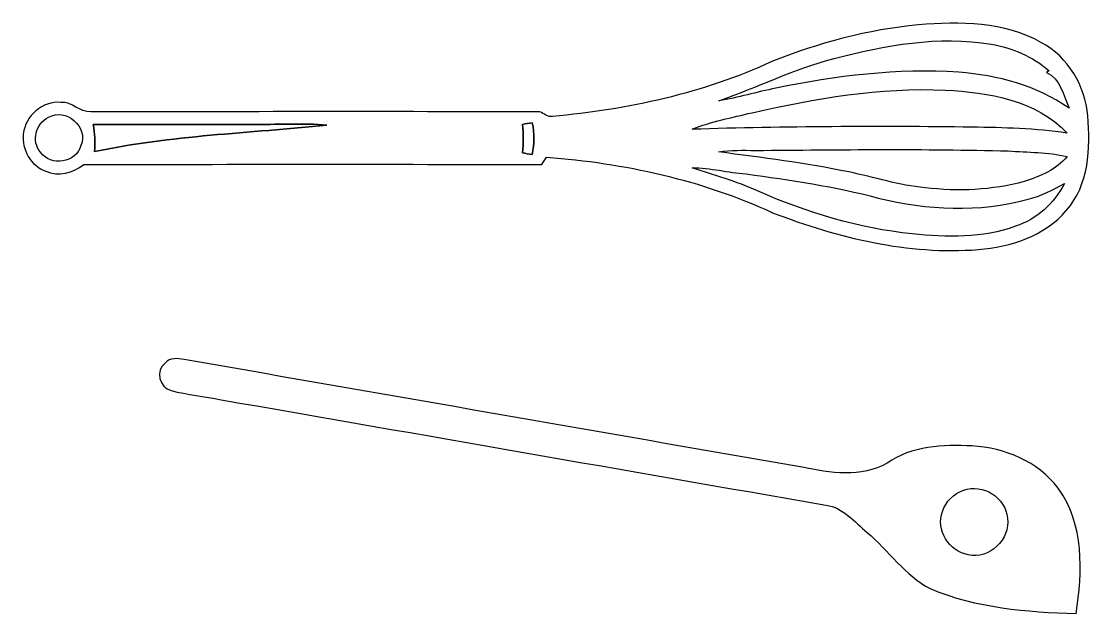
# Model space of a CAD drawing. Header units: centimetres. Extents: x -7 to 7, y -7.7 to 7.6.
# Drawn here: x -5.99 to 5.35, y 1.35 to 7.63 of the extents above; entities that cross this region are included whole.
import ezdxf

# ---------------------------------------------------------------- set-up
doc = ezdxf.new("R2010")
doc.units = ezdxf.units.CM
doc.header["$MEASUREMENT"] = 0
doc.layers.add('Camada 1', color=7, linetype='Continuous')

msp = doc.modelspace()

# ---------------------------------------------------------------- linework, layer by layer
at = {"layer": 'Camada 1', "color": 250}
for points, knots in [([(1.97026, 7.20478), (2.46698, 7.40621), (2.99154, 7.54203), (3.52531, 7.59636), (3.52531, 7.59636), (3.96558, 7.63198), (4.43759, 7.62881), (4.8334, 7.40587), (4.8334, 7.40587), (5.11562, 7.25311), (5.29519, 6.94725), (5.32341, 6.63081), (5.32341, 6.63081), (5.35305, 6.28791), (5.33717, 5.89774), (5.09551, 5.62715), (5.09551, 5.62715), (4.86903, 5.35199), (4.50497, 5.24262), (4.16207, 5.21088), (4.16207, 5.21088), (3.41524, 5.15267), (2.67088, 5.33505), (1.97801, 5.6021), (1.97801, 5.6021), (1.2259, 5.94959), (0.40323, 6.12985), (-0.4205, 6.1909), (-0.4205, 6.1909), (-0.43285, 6.17149), (-0.4572, 6.13268), (-0.46918, 6.11363), (-0.46918, 6.11363), (-2.08986, 6.11645), (-3.71052, 6.11575), (-5.33118, 6.11399), (-5.33118, 6.11399), (-5.4423, 6.02368), (-5.59822, 5.9817), (-5.73369, 6.04131), (-5.73369, 6.04131), (-5.89033, 6.09988), (-5.99227, 6.27167), (-5.97181, 6.43678), (-5.97181, 6.43678), (-5.95029, 6.62975), (-5.76932, 6.79026), (-5.57213, 6.77228), (-5.57213, 6.77228), (-5.45429, 6.7818), (-5.3735, 6.66326), (-5.25709, 6.67349), (-5.25709, 6.67349), (-3.66818, 6.67385), (-2.07926, 6.6749), (-0.49035, 6.67315), (-0.49035, 6.67315), (-0.44767, 6.65444), (-0.40852, 6.61246), (-0.35772, 6.6241), (-0.35772, 6.6241), (0.44167, 6.6943), (1.23859, 6.86893), (1.97026, 7.20478)], [0, 0, 0, 0, 0.05882353, 0.05882353, 0.05882353, 0.05882353, 0.11764706, 0.11764706, 0.11764706, 0.11764706, 0.17647059, 0.17647059, 0.17647059, 0.17647059, 0.23529412, 0.23529412, 0.23529412, 0.23529412, 0.29411765, 0.29411765, 0.29411765, 0.29411765, 0.35294118, 0.35294118, 0.35294118, 0.35294118, 0.41176471, 0.41176471, 0.41176471, 0.41176471, 0.47058824, 0.47058824, 0.47058824, 0.47058824, 0.52941176, 0.52941176, 0.52941176, 0.52941176, 0.58823529, 0.58823529, 0.58823529, 0.58823529, 0.64705882, 0.64705882, 0.64705882, 0.64705882, 0.70588235, 0.70588235, 0.70588235, 0.70588235, 0.76470588, 0.76470588, 0.76470588, 0.76470588, 0.82352941, 0.82352941, 0.82352941, 0.82352941, 0.88235294, 0.88235294, 0.88235294, 0.88235294, 1, 1, 1, 1]), ([(2.63031, 7.2383), (2.63031, 7.2383), (2.63031, 7.2383), (2.63031, 7.2383), (2.63031, 7.2383), (2.20839, 7.12964), (1.81892, 6.93032), (1.40794, 6.79026), (1.40794, 6.79026), (1.61254, 6.82166), (1.81081, 6.8834), (2.01365, 6.92291), (2.01365, 6.92291), (2.65077, 7.05238), (3.30305, 7.13809), (3.95393, 7.09224), (3.95393, 7.09224), (4.36667, 7.05872), (4.7826, 6.95289), (5.12409, 6.71054), (5.12409, 6.71054), (5.06589, 6.84354), (5.03202, 7.03085), (4.88385, 7.08837), (4.88385, 7.08837), (4.89055, 7.09365), (4.90431, 7.10423), (4.91101, 7.10952), (4.91101, 7.10952), (4.73709, 7.25805), (4.52366, 7.35259), (4.2986, 7.39034), (4.2986, 7.39034), (3.74015, 7.48417), (3.17146, 7.37904), (2.63031, 7.2383)], [0, 0, 0, 0, 0.1, 0.1, 0.1, 0.1, 0.2, 0.2, 0.2, 0.2, 0.3, 0.3, 0.3, 0.3, 0.4, 0.4, 0.4, 0.4, 0.5, 0.5, 0.5, 0.5, 0.6, 0.6, 0.6, 0.6, 0.7, 0.7, 0.7, 0.7, 0.8, 0.8, 0.8, 0.8, 1, 1, 1, 1]), ([(1.76035, 6.66326), (1.76035, 6.66326), (1.76035, 6.66326), (1.76035, 6.66326), (1.76035, 6.66326), (1.54693, 6.60929), (1.32785, 6.57189), (1.1236, 6.48723), (1.1236, 6.48723), (2.11313, 6.51722), (3.10339, 6.52215), (4.09327, 6.5098), (4.09327, 6.5098), (4.43018, 6.50275), (4.76919, 6.49922), (5.10329, 6.44596), (5.10329, 6.44596), (4.77519, 6.79591), (4.2679, 6.87951), (3.81034, 6.90386), (3.81034, 6.90386), (3.11925, 6.93173), (2.43204, 6.81637), (1.76035, 6.66326)], [0, 0, 0, 0, 0.14285714, 0.14285714, 0.14285714, 0.14285714, 0.28571429, 0.28571429, 0.28571429, 0.28571429, 0.42857143, 0.42857143, 0.42857143, 0.42857143, 0.57142857, 0.57142857, 0.57142857, 0.57142857, 0.71428571, 0.71428571, 0.71428571, 0.71428571, 1, 1, 1, 1]), ([(-5.70335, 6.61423), (-5.70335, 6.61423), (-5.70335, 6.61423), (-5.70335, 6.61423), (-5.70335, 6.61423), (-5.84022, 6.55284), (-5.88963, 6.35776), (-5.78872, 6.24275), (-5.78872, 6.24275), (-5.68113, 6.08717), (-5.41019, 6.13127), (-5.3601, 6.31506), (-5.3601, 6.31506), (-5.27614, 6.50699), (-5.52202, 6.72499), (-5.70335, 6.61423)], [0, 0, 0, 0, 0.2, 0.2, 0.2, 0.2, 0.4, 0.4, 0.4, 0.4, 0.6, 0.6, 0.6, 0.6, 1, 1, 1, 1]), ([(-3.49284, 6.53837), (-3.49284, 6.53837), (-3.49284, 6.53837), (-3.49284, 6.53837), (-3.49284, 6.53837), (-4.07175, 6.53625), (-4.65067, 6.53486), (-5.22922, 6.53837), (-5.22922, 6.53837), (-5.21334, 6.44348), (-5.20805, 6.34717), (-5.21582, 6.25086), (-5.21582, 6.25086), (-4.40477, 6.42267), (-3.57222, 6.44489), (-2.75025, 6.53238), (-2.75025, 6.53238), (-2.99755, 6.55038), (-3.2452, 6.53837), (-3.49284, 6.53837)], [0, 0, 0, 0, 0.16666667, 0.16666667, 0.16666667, 0.16666667, 0.33333333, 0.33333333, 0.33333333, 0.33333333, 0.5, 0.5, 0.5, 0.5, 0.66666667, 0.66666667, 0.66666667, 0.66666667, 1, 1, 1, 1]), ([(-0.67663, 6.53944), (-0.67663, 6.53944), (-0.67663, 6.53944), (-0.67663, 6.53944), (-0.67663, 6.53944), (-0.66321, 6.4389), (-0.66321, 6.33764), (-0.67627, 6.23746), (-0.67627, 6.23746), (-0.64169, 6.23111), (-0.60713, 6.22511), (-0.57255, 6.21875), (-0.57255, 6.21875), (-0.55104, 6.33024), (-0.5468, 6.44418), (-0.5708, 6.5553), (-0.5708, 6.5553), (-0.60642, 6.55002), (-0.64135, 6.54473), (-0.67663, 6.53944)], [0, 0, 0, 0, 0.16666667, 0.16666667, 0.16666667, 0.16666667, 0.33333333, 0.33333333, 0.33333333, 0.33333333, 0.5, 0.5, 0.5, 0.5, 0.66666667, 0.66666667, 0.66666667, 0.66666667, 1, 1, 1, 1]), ([(1.40475, 6.24804), (1.40475, 6.24804), (1.40475, 6.24804), (1.40475, 6.24804), (1.40475, 6.24804), (1.86655, 6.18525), (2.33045, 6.12985), (2.78694, 6.03391), (2.78694, 6.03391), (3.05788, 5.98134), (3.32105, 5.88856), (3.59762, 5.86705), (3.59762, 5.86705), (3.94723, 5.82507), (4.30742, 5.83847), (4.6475, 5.93407), (4.6475, 5.93407), (4.81507, 5.98805), (4.99145, 6.05579), (5.10363, 6.19901), (5.10363, 6.19901), (4.89866, 6.24382), (4.6877, 6.2424), (4.47957, 6.25686), (4.47957, 6.25686), (3.58598, 6.2812), (2.69168, 6.26991), (1.79775, 6.26285), (1.79775, 6.26285), (1.66687, 6.26497), (1.53492, 6.26779), (1.40475, 6.24804)], [0, 0, 0, 0, 0.11111111, 0.11111111, 0.11111111, 0.11111111, 0.22222222, 0.22222222, 0.22222222, 0.22222222, 0.33333333, 0.33333333, 0.33333333, 0.33333333, 0.44444444, 0.44444444, 0.44444444, 0.44444444, 0.55555556, 0.55555556, 0.55555556, 0.55555556, 0.66666667, 0.66666667, 0.66666667, 0.66666667, 0.77777778, 0.77777778, 0.77777778, 0.77777778, 1, 1, 1, 1]), ([(1.12465, 6.07976), (1.12465, 6.07976), (1.12465, 6.07976), (1.12465, 6.07976), (1.12465, 6.07976), (1.35536, 5.99687), (1.59419, 5.93653), (1.81785, 5.83459), (1.81785, 5.83459), (2.3389, 5.6021), (2.89243, 5.43842), (3.46039, 5.37632), (3.46039, 5.37632), (3.82551, 5.33752), (4.20652, 5.33118), (4.55612, 5.45782), (4.55612, 5.45782), (4.78296, 5.53049), (4.96675, 5.7023), (5.07576, 5.91149), (5.07576, 5.91149), (4.95335, 5.84129), (4.82528, 5.7799), (4.68877, 5.74428), (4.68877, 5.74428), (4.17125, 5.6021), (3.61809, 5.63104), (3.10056, 5.75663), (3.10056, 5.75663), (2.64054, 5.88115), (2.16782, 5.94783), (1.6965, 6.01345), (1.6965, 6.01345), (1.50495, 6.02933), (1.31692, 6.0773), (1.12465, 6.07976)], [0, 0, 0, 0, 0.1, 0.1, 0.1, 0.1, 0.2, 0.2, 0.2, 0.2, 0.3, 0.3, 0.3, 0.3, 0.4, 0.4, 0.4, 0.4, 0.5, 0.5, 0.5, 0.5, 0.6, 0.6, 0.6, 0.6, 0.7, 0.7, 0.7, 0.7, 0.8, 0.8, 0.8, 0.8, 1, 1, 1, 1]), ([(-4.46651, 4.00685), (-4.41607, 4.06576), (-4.33422, 4.05799), (-4.26578, 4.04424), (-4.26578, 4.04424), (-2.08033, 3.66289), (0.10548, 3.28259), (2.29093, 2.90089), (2.29093, 2.90089), (2.58692, 2.84339), (2.91818, 2.78129), (3.19263, 2.94604), (3.19263, 2.94604), (3.4551, 3.12561), (3.7867, 3.14325), (4.09434, 3.12702), (4.09434, 3.12702), (4.44041, 3.10515), (4.79636, 2.96545), (5.00768, 2.67935), (5.00768, 2.67935), (5.28778, 2.2987), (5.26696, 1.79246), (5.19852, 1.34796), (5.19852, 1.34796), (4.67606, 1.3656), (4.13807, 1.40723), (3.65159, 1.6129), (3.65159, 1.6129), (3.3849, 1.75541), (3.20745, 2.01365), (2.98238, 2.20909), (2.98238, 2.20909), (2.85009, 2.32092), (2.72661, 2.47297), (2.54528, 2.49907), (2.54528, 2.49907), (0.40534, 2.87019), (-1.73355, 3.2459), (-3.87349, 3.61702), (-3.87349, 3.61702), (-4.04953, 3.65441), (-4.22945, 3.671), (-4.40372, 3.71439), (-4.40372, 3.71439), (-4.53002, 3.74156), (-4.57341, 3.93171), (-4.46651, 4.00685)], [0, 0, 0, 0, 0.07692308, 0.07692308, 0.07692308, 0.07692308, 0.15384615, 0.15384615, 0.15384615, 0.15384615, 0.23076923, 0.23076923, 0.23076923, 0.23076923, 0.30769231, 0.30769231, 0.30769231, 0.30769231, 0.38461538, 0.38461538, 0.38461538, 0.38461538, 0.46153846, 0.46153846, 0.46153846, 0.46153846, 0.53846154, 0.53846154, 0.53846154, 0.53846154, 0.61538462, 0.61538462, 0.61538462, 0.61538462, 0.69230769, 0.69230769, 0.69230769, 0.69230769, 0.76923077, 0.76923077, 0.76923077, 0.76923077, 0.84615385, 0.84615385, 0.84615385, 0.84615385, 1, 1, 1, 1]), ([(4.00402, 2.65677), (4.00402, 2.65677), (4.00402, 2.65677), (4.00402, 2.65677), (4.00402, 2.65677), (3.90172, 2.62078), (3.81494, 2.53717), (3.78213, 2.43275), (3.78213, 2.43275), (3.70521, 2.23872), (3.85234, 2.00377), (4.05482, 1.97238), (4.05482, 1.97238), (4.27708, 1.92017), (4.50568, 2.13747), (4.4704, 2.36185), (4.4704, 2.36185), (4.45347, 2.57844), (4.20792, 2.73402), (4.00402, 2.65677)], [0, 0, 0, 0, 0.16666667, 0.16666667, 0.16666667, 0.16666667, 0.33333333, 0.33333333, 0.33333333, 0.33333333, 0.5, 0.5, 0.5, 0.5, 0.66666667, 0.66666667, 0.66666667, 0.66666667, 1, 1, 1, 1])]:
    msp.add_open_spline(points, degree=3, knots=knots, dxfattribs=at)
at = {"layer": 'Camada 1', "color": 253}
for points in [[(-3.49284, 6.53837), (-3.2452, 6.53837), (-2.99755, 6.55038), (-2.75025, 6.53238), (-2.75025, 6.53238), (-3.57222, 6.44489), (-4.40477, 6.42267), (-5.21582, 6.25086), (-5.21582, 6.25086), (-5.20805, 6.34717), (-5.21334, 6.44348), (-5.22922, 6.53837), (-5.22922, 6.53837), (-4.65067, 6.53486), (-4.07175, 6.53625), (-3.49284, 6.53837)], [(-0.67663, 6.53944), (-0.64135, 6.54473), (-0.60642, 6.55002), (-0.5708, 6.5553), (-0.5708, 6.5553), (-0.5468, 6.44418), (-0.55104, 6.33024), (-0.57255, 6.21875), (-0.57255, 6.21875), (-0.60713, 6.22511), (-0.64169, 6.23111), (-0.67627, 6.23746), (-0.67627, 6.23746), (-0.66321, 6.33764), (-0.66321, 6.4389), (-0.67663, 6.53944)]]:
    msp.add_open_spline(points, degree=3, knots=[0, 0, 0, 0, 0.2, 0.2, 0.2, 0.2, 0.4, 0.4, 0.4, 0.4, 0.6, 0.6, 0.6, 0.6, 1, 1, 1, 1], dxfattribs=at)

doc.saveas('drawing.dxf')
